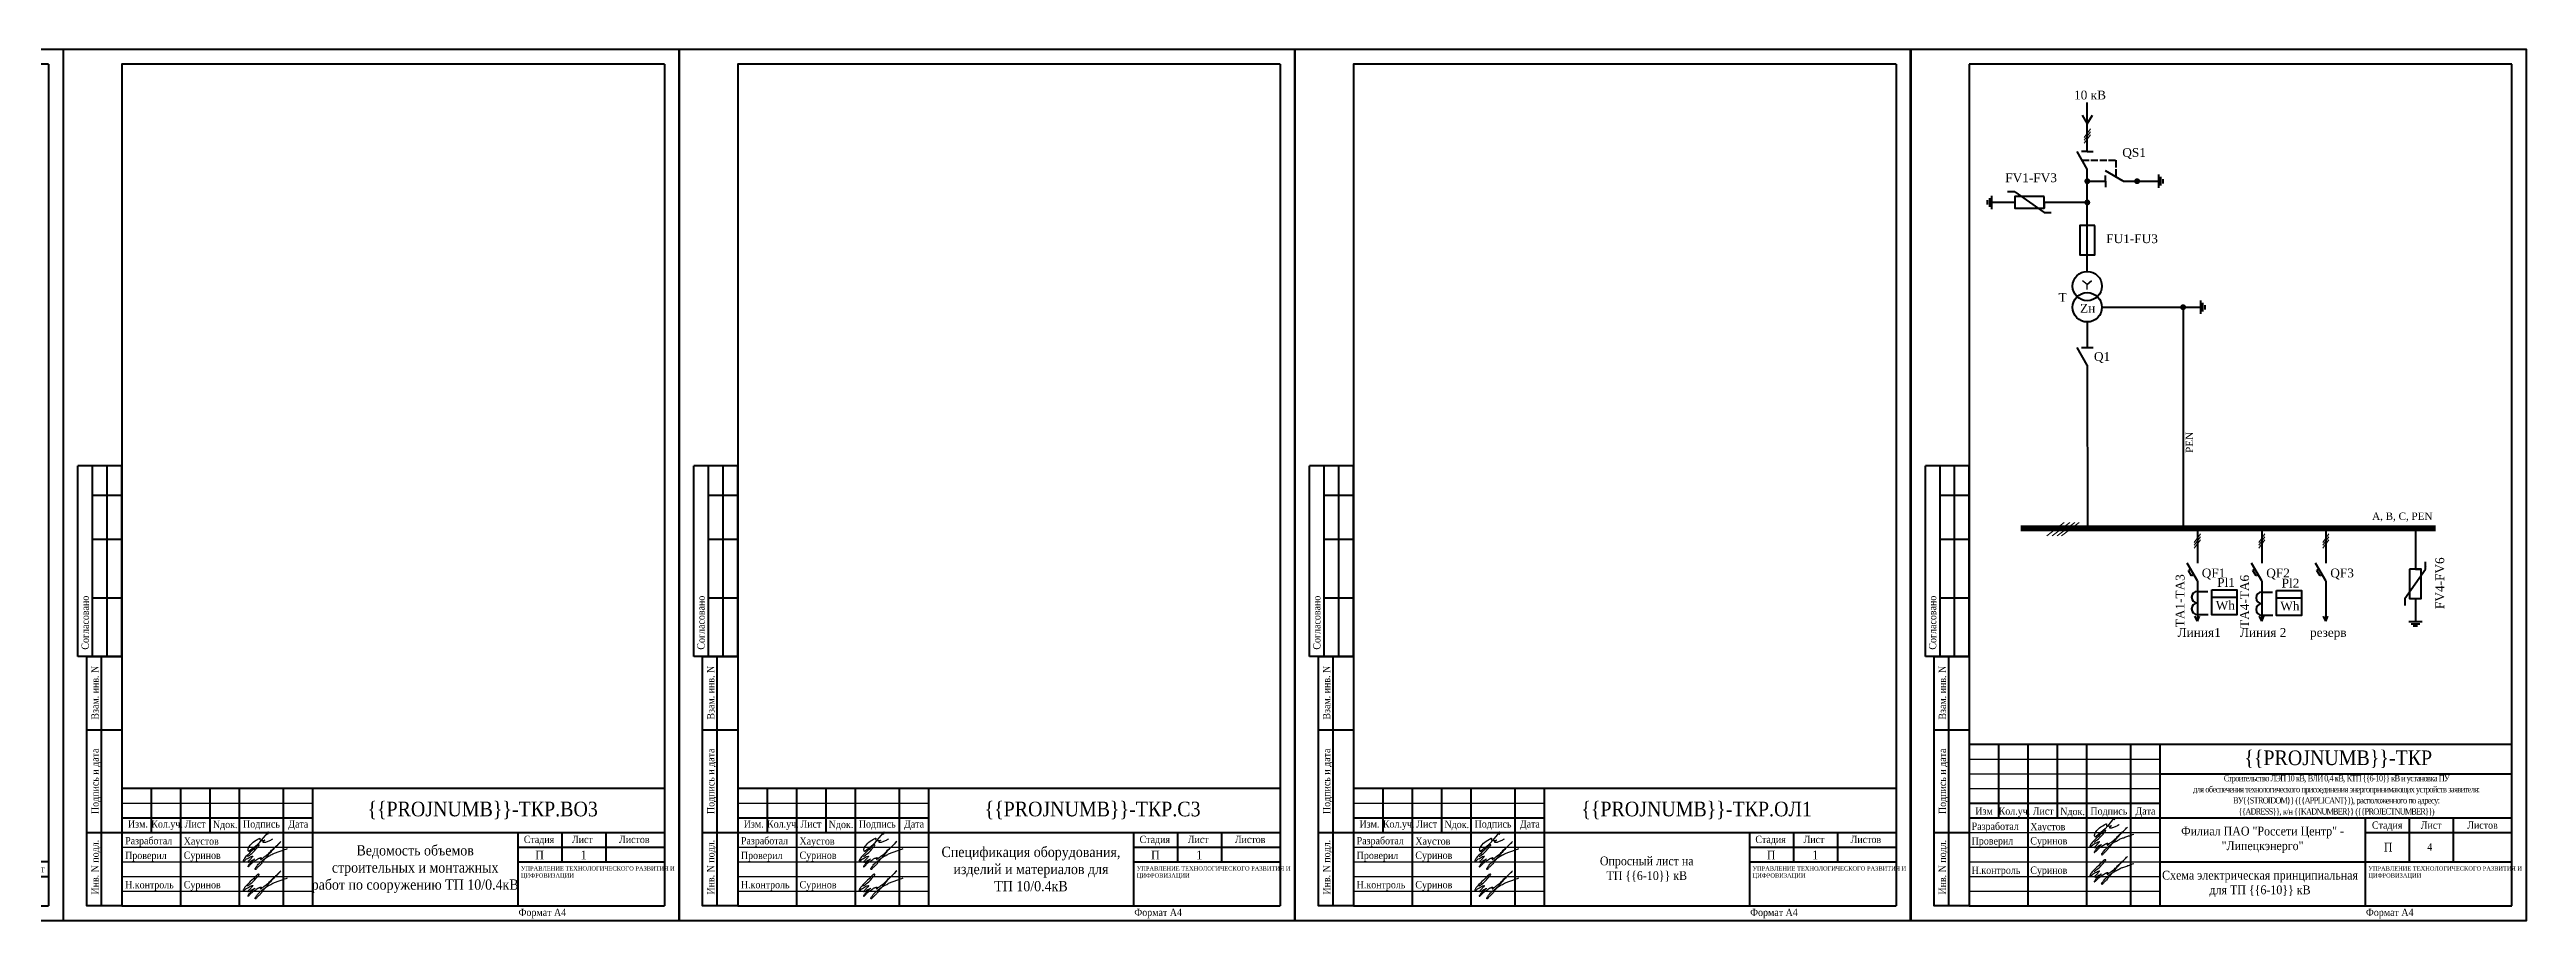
# Model space of a CAD drawing. Header units: millimetres. Extents: x 2427 to 11098, y 3614 to 3913.
# Drawn here: x 10253 to 11098, y 3616 to 3913 of the extents above; entities that cross this region are included whole.
import ezdxf
from ezdxf.enums import TextEntityAlignment as Align

# ---------------------------------------------------------------- set-up
doc = ezdxf.new("R2010")
doc.units = ezdxf.units.MM
doc.linetypes.add('ACAD_ISO02W100', pattern=[15, 12, -3])
doc.layers.add('П', color=7, linetype='Continuous')
doc.layers.add('Чертеж', color=7, linetype='Continuous')
doc.styles.add('Simplex8', font='Times New Roman.ttf', dxfattribs={"height": 3.5})
doc.styles.add('стиль1', font='Times New Roman.ttf', dxfattribs={"width": 0.9})
doc.styles.add('стиль2', font='Times New Roman.ttf', dxfattribs={"width": 0.9, "height": 2.5})

# ---------------------------------------------------------------- blocks, each defined once
blk = doc.blocks.new('Штамп б')
at = {"lineweight": 70}
for points in [[(20, 0), (8, 0), (8, 85), (20, 85)], [(13, 0), (13, 85)], [(8, 60), (20, 60)], [(8, 25), (20, 25)]]:
    blk.add_lwpolyline(points, dxfattribs=at)
at = {"lineweight": 25, "style": 'Simplex8', "width": 0.9}
for s, p in [('Взам. инв. N', (12.06, 63.49)), ('Подпись и дата', (12.06, 31.28)), ('Инв. N подл.', (12.06, 3.82))]:
    blk.add_text(s, height=2.5, rotation=90, dxfattribs=at).set_placement(p)
blk = doc.blocks.new('A$C5B0935FB')
at = {"lineweight": 70}
for p, q in [((20, 65), (5, 65)), ((5, 0), (5, 65)), ((10, 55), (10, 65)), ((15, 0), (15, 65)), ((20, 0), (20, 65)), ((10, 40), (10, 55)), ((10, 55), (20, 55)), ((10, 20), (10, 40)), ((10, 40), (20, 40)), ((10, 0), (10, 20)), ((10, 20), (20, 20)), ((10, 0), (5, 0)), ((15, 0), (10, 0)), ((20, 0), (15, 0)), ((15, 0), (15, 0))]:
    blk.add_line(p, q, dxfattribs=at)
at = {"lineweight": 25, "style": 'стиль1', "width": 0.9}
blk.add_text('Согласовано', height=2.5, rotation=90, dxfattribs=at).set_placement((8.72, 2.35))
blk = doc.blocks.new('A$C7F1F469D')
at = {"color": 5, "lineweight": 25}
blk.add_spline([(-0.1, 1.78), (1.34, 2.93), (2.75, 4.33), (3.55, 5.31), (3.81, 5.64), (3.86, 5.8), (3.66, 5.81), (3.25, 5.7), (2.89, 5.36), (-1.09, 1.26), (-1.29, 0.98), (-1.47, 0.67), (-1.59, 0.28), (-1.54, 0.16), (-0.98, 0.55), (-0.42, 1.01), (0.34, 1.44), (1.08, 1.86), (1.69, 1.97), (1.62, 1.83), (1.26, 1.37), (0.56, 0.61), (0.16, 0.22), (0, 0), (0.24, -0.04), (0.82, 0.16), (1.44, 0.58), (2.18, 0.95), (2.33, 1.04), (1.93, 0.58), (1.28, 0.02), (0.64, -0.58), (0.1, -1.31), (-0.06, -1.68), (0.13, -1.59), (0.39, -1.41), (1.23, -0.56), (1.62, -0.16), (2.27, 0.27), (2.82, 0.65), (3.41, 1.04), (3.83, 1.25), (4.1, 1.35), (4.33, 1.44), (4.56, 1.45), (4.6, 1.35), (4.48, 1.19), (4.35, 0.92), (4.39, 0.82), (4.59, 0.91), (5.09, 1.34), (6.19, 2.18), (7.41, 3.21), (8.36, 4.22), (9.62, 5.31), (10.99, 6.68), (11.27, 6.98), (9.83, 5.51), (8.6, 4.26), (7.7, 3.28), (7.2, 2.7), (6.74, 2.12), (6.16, 1.41), (5.49, 0.62), (4.74, -0.34), (3.92, -1.29), (3.19, -1.94), (2.91, -2.31), (2.67, -2.58), (2.52, -2.55), (2.49, -2.26), (2.69, -1.9), (3.27, -1.11), (3.8, -0.52), (4.48, 0.07), (5.33, 0.79), (5.97, 1.29), (6.7, 1.77), (7.56, 2.21), (8.83, 2.91), (10.02, 3.35), (11.36, 3.83), (12.55, 4.24), (13.47, 4.57)], degree=3, dxfattribs=at)
blk = doc.blocks.new('Штамп фамилии')
at = {"layer": 'Чертеж', "color": 5, "lineweight": -2}
blk.add_lwpolyline([(47.56, 0.85), (47.63, 0.98), (47.71, 1.12), (47.75, 1.2), (47.79, 1.26), (47.82, 1.32), (47.85, 1.37), (47.85, 1.41), (47.85, 1.5), (47.83, 1.56), (47.8, 1.58), (47.75, 1.59), (47.69, 1.59), (47.65, 1.58), (47.6, 1.56), (47.53, 1.53), (47.47, 1.48), (47.41, 1.42), (47.34, 1.32), (45.35, -1.11), (44.5, -2.12), (43.04, -3.43), (41.29, -4.9), (41.18, -4.96), (41.1, -4.94), (41.06, -4.9), (41.02, -4.83), (40.95, -4.71), (40.89, -4.56), (40.88, -4.4), (40.88, -4.26), (40.91, -4.09), (40.95, -3.94), (40.99, -3.84), (41.05, -3.64), (41.14, -3.44), (41.38, -3.09), (41.64, -2.76), (42.23, -2.17), (42.59, -1.81), (43.05, -1.48), (43.63, -1.13), (44.19, -0.77), (44.85, -0.41), (44.92, -0.44), (44.94, -0.46), (44.95, -0.51), (44.89, -0.87), (44.97, -1.02), (45.03, -1.1), (45.09, -1.13), (45.19, -1.2), (45.35, -1.22), (45.55, -1.22), (46.39, -1.16), (46.48, -1.08), (46.54, -1.05), (46.56, -1.07), (46.57, -1.09), (46.56, -1.13), (46.54, -1.15), (46.53, -1.18), (46.48, -1.21), (46.37, -1.3), (46.01, -1.59), (45.97, -1.66), (45.96, -1.7), (45.96, -1.78), (45.99, -1.81), (46.12, -1.82), (46.26, -1.81), (46.68, -1.81), (46.77, -1.8), (46.92, -1.76), (47.12, -1.67), (48.59, -1.09), (48.75, -0.97), (48.9, -0.86), (49.05, -0.79), (49.15, -0.75), (49.3, -0.69)], dxfattribs=at)
at = {"layer": 'Чертеж', "color": 67, "lineweight": -2, "true_color": 0x727430}
for p in [(40.81, -8.53), (40.81, -18.55)]:
    blk.add_blockref('A$C7F1F469D', p, dxfattribs=at)
at = {"color": 7, "char_height": 2.5, "attachment_point": 4, "style": 'стиль1'}
for s, insert, width in [(' Разработал', (-1.9, -1.68), 17), (' Проверил', (-1.9, -6.68), 17), ('Хаустов', (18.94, -1.81), 20), (' Суринов', (18.1, -6.65), 20), (' Н.контроль', (-1.9, -16.68), 17), (' Суринов', (18.1, -16.68), 20)]:
    blk.add_mtext(s, dxfattribs=dict(at, insert=insert, width=width))
blk = doc.blocks.new('А4 в ТКР')
at = {"lineweight": 70}
for p, q in [((1351178.48, 433019.77), (1351178.48, 432732.77)), ((1351178.48, 432772.77), (1350993.48, 432772.77))]:
    blk.add_line(p, q, dxfattribs=at)
for points in [[(1351178.48, 433019.77), (1350993.48, 433019.77), (1350993.48, 432732.77)], [(1350993.48, 432772.77), (1350993.48, 432732.77)], [(1351003.48, 432772.77), (1351003.48, 432757.77)], [(1351003.48, 432772.77), (1351003.48, 432757.77)], [(1351013.48, 432772.77), (1351013.48, 432732.77)], [(1351013.48, 432772.77), (1351013.48, 432732.77)], [(1351023.48, 432772.77), (1351023.48, 432757.77)], [(1351023.48, 432772.77), (1351023.48, 432757.77)], [(1351033.48, 432772.77), (1351033.48, 432732.77)], [(1351033.48, 432772.77), (1351033.48, 432732.77)], [(1351048.48, 432772.77), (1351048.48, 432732.77)], [(1351048.48, 432772.77), (1351048.48, 432732.77)], [(1351058.48, 432772.77), (1351058.48, 432732.77)], [(1351058.48, 432772.77), (1351058.48, 432732.77)], [(1350993.48, 432762.77), (1351058.48, 432762.77)], [(1350993.48, 432762.77), (1351058.48, 432762.77)], [(1350993.48, 432757.77), (1351058.48, 432757.77)], [(1350993.48, 432757.77), (1351058.48, 432757.77)], [(1351058.48, 432757.77), (1351178.48, 432757.77)], [(1351058.48, 432757.77), (1351178.48, 432757.77)], [(1351128.48, 432757.77), (1351128.48, 432732.77)], [(1351128.48, 432757.77), (1351128.48, 432732.77)], [(1351128.48, 432752.77), (1351178.48, 432752.77)], [(1351128.48, 432752.77), (1351178.48, 432752.77)], [(1351143.48, 432757.77), (1351143.48, 432747.77)], [(1351143.48, 432757.77), (1351143.48, 432747.77)], [(1351158.48, 432757.77), (1351158.48, 432747.77)], [(1351158.48, 432757.77), (1351158.48, 432747.77)], [(1351128.48, 432747.77), (1351178.48, 432747.77)], [(1351128.48, 432747.77), (1351178.48, 432747.77)], [(1350993.48, 432732.77), (1351178.48, 432732.77)], [(1350993.48, 432732.77), (1351178.48, 432732.77)]]:
    blk.add_lwpolyline(points, dxfattribs=at)
at = {"lineweight": 30}
for points in [[(1350993.48, 432772.77), (1351058.48, 432772.77)], [(1350993.48, 432767.77), (1351058.48, 432767.77)], [(1350993.48, 432767.77), (1351058.48, 432767.77)], [(1350993.48, 432757.77), (1351058.48, 432757.77)], [(1350993.48, 432757.77), (1351058.48, 432757.77)], [(1350993.48, 432752.77), (1351058.48, 432752.77)], [(1350993.48, 432752.77), (1351058.48, 432752.77)], [(1350993.48, 432747.77), (1351058.48, 432747.77)], [(1350993.48, 432747.77), (1351058.48, 432747.77)], [(1350993.48, 432742.77), (1351058.48, 432742.77)], [(1350993.48, 432742.77), (1351058.48, 432742.77)], [(1350993.48, 432737.77), (1351058.48, 432737.77)], [(1350993.48, 432737.77), (1351058.48, 432737.77)]]:
    blk.add_lwpolyline(points, dxfattribs=at)
at = {"layer": 'П'}
blk.add_line((1351183.48, 433024.77), (1351183.48, 432727.77), dxfattribs=at)
for points in [[(1350973.48, 432727.77), (1351183.48, 432727.77), (1351183.48, 433024.77), (1350973.48, 433024.77)], [(1350973.48, 433024.77), (1351183.48, 433024.77), (1351183.48, 432727.77), (1350973.48, 432727.77)]]:
    blk.add_lwpolyline(points, close=True, dxfattribs=at)
for name, p in [('A$C5B0935FB', (1350973.48, 432817.77)), ('Штамп фамилии', (1350995.61, 432756.25))]:
    blk.add_blockref(name, p)
at = {"lineweight": 25}
blk.add_blockref('Штамп б', (1350973.48, 432732.77), dxfattribs=at)
at = {"lineweight": 25, "style": 'стиль1', "width": 0.9}
for s, height, p in [('Изм.', 2.5, (1350995.53, 432759.43)), ('Кол.уч.', 2.5, (1351003.48, 432759.43)), ('Лист', 2.5, (1351014.88, 432759.43)), ('Nдок.', 2.5, (1351024.5, 432759.29)), ('Подпись', 2.5, (1351034.77, 432759.43)), ('Дата', 2.5, (1351050.19, 432759.43)), ('Стадия', 2.5, (1351130.52, 432754.17)), ('П', 3, (1351134.43, 432748.58)), ('Лист', 2.5, (1351146.94, 432754.17)), ('Листов', 2.5, (1351162.99, 432754.17)), ('Формат А4', 2.5, (1351128.74, 432729.3))]:
    blk.add_text(s, height=height, dxfattribs=at).set_placement(p)
at = {"layer": 'Чертеж', "lineweight": 25, "insert": (1351156.65, 432744.07), "char_height": 1.8, "width": 54.1956, "attachment_point": 5, "style": 'стиль2'}
blk.add_mtext('\\pxql;{\\fTimes New Roman|b0|i0|c204|p16;\\H0.8x;УПРАВЛЕНИЕ ТЕХНОЛОГИЧЕСКОГО РАЗВИТИЯ И ЦИФРОВИЗАЦИИ}', dxfattribs=at)
blk = doc.blocks.new('А4 в')
at = {"lineweight": 70}
for p, q in [((1349668.86, 432649.76), (1349668.86, 432362.76)), ((1349853.86, 432649.76), (1349668.86, 432649.76)), ((1349853.86, 432362.76), (1349853.86, 432649.76)), ((1349853.86, 432417.76), (1349668.86, 432417.76)), ((1349668.86, 432417.76), (1349668.86, 432362.76)), ((1349668.86, 432362.76), (1349853.86, 432362.76))]:
    blk.add_line(p, q, dxfattribs=at)
at = {"lineweight": 30}
for points in [[(1349668.86, 432412.76), (1349733.86, 432412.76)], [(1349668.86, 432407.76), (1349733.86, 432407.76)], [(1349668.86, 432402.76), (1349733.86, 432402.76)], [(1349668.86, 432387.76), (1349733.86, 432387.76)], [(1349668.86, 432382.76), (1349733.86, 432382.76)], [(1349668.86, 432377.76), (1349733.86, 432377.76)], [(1349668.86, 432372.76), (1349733.86, 432372.76)], [(1349668.86, 432367.76), (1349733.86, 432367.76)]]:
    blk.add_lwpolyline(points, dxfattribs=at)
at = {"lineweight": 70}
for points in [[(1349678.86, 432417.76), (1349678.86, 432392.76)], [(1349688.86, 432417.76), (1349688.86, 432362.76)], [(1349698.86, 432417.76), (1349698.86, 432392.76)], [(1349708.86, 432417.76), (1349708.86, 432362.76)], [(1349723.86, 432417.76), (1349723.86, 432362.76)], [(1349733.86, 432417.76), (1349733.86, 432362.76)], [(1349733.86, 432407.76), (1349853.86, 432407.76)], [(1349668.86, 432397.76), (1349733.86, 432397.76)], [(1349668.86, 432392.76), (1349853.86, 432392.76)], [(1349803.86, 432392.76), (1349803.86, 432362.76)], [(1349803.86, 432387.76), (1349853.86, 432387.76)], [(1349818.86, 432392.76), (1349818.86, 432377.76)], [(1349833.86, 432392.76), (1349833.86, 432377.76)], [(1349733.86, 432377.76), (1349853.86, 432377.76)]]:
    blk.add_lwpolyline(points, dxfattribs=at)
at = {"layer": 'П', "lineweight": 70}
blk.add_lwpolyline([(1349648.86, 432357.76), (1349858.86, 432357.76), (1349858.86, 432654.76), (1349648.86, 432654.76)], close=True, dxfattribs=at)
for name, p in [('A$C5B0935FB', (1349648.86, 432447.76)), ('Штамп фамилии', (1349670.71, 432391.17))]:
    blk.add_blockref(name, p)
at = {"lineweight": 25}
blk.add_blockref('Штамп б', (1349648.86, 432362.76), dxfattribs=at)
at = {"lineweight": 25, "style": 'стиль1', "width": 0.9}
for s, p in [('Изм', (1349670.91, 432393.83)), ('Кол.уч.', (1349678.86, 432393.83)), ('Лист', (1349690.49, 432393.83)), ('Nдок.', (1349699.88, 432393.69)), ('Подпись', (1349710.15, 432393.83)), ('Дата', (1349725.5, 432393.83)), ('Формат А4', (1349804.12, 432359.29))]:
    blk.add_text(s, height=2.5, dxfattribs=at).set_placement(p)
at = {"linetype": 'Continuous', "lineweight": 25, "style": 'стиль2', "width": 0.9}
for s, height, p in [('Стадия', 2.5, (1349811.36, 432390.26)), ('Лист', 2.5, (1349826.36, 432390.26)), ('Листов', 2.5, (1349843.86, 432390.26)), ('П', 3, (1349811.7, 432382.76))]:
    blk.add_text(s, height=height, dxfattribs=at).set_placement(p, align=Align.MIDDLE_CENTER)
at = {"layer": 'Чертеж', "lineweight": 25, "attachment_point": 5, "style": 'стиль2'}
for s, insert, char_height, width in [('Филиал ПАО "Россети Центр" - "Липецкэнерго"', (1349768.86, 432385.26), 3, 70), ('\\pxql;{\\fTimes New Roman|b0|i0|c204|p16;\\H0.8x;УПРАВЛЕНИЕ ТЕХНОЛОГИЧЕСКОГО РАЗВИТИЯ И ЦИФРОВИЗАЦИИ}', (1349832.03, 432374.06), 1.8, 54.1956)]:
    blk.add_mtext(s, dxfattribs=dict(at, insert=insert, char_height=char_height, width=width))
blk = doc.blocks.new('А3 мал.')
at = {"lineweight": 70}
blk.add_lwpolyline([(-65.02, 287), (-250.02, 287), (-250.02, 0)], dxfattribs=at)
at = {"layer": 'Чертеж', "lineweight": 25, "insert": (-40, 15), "char_height": 2.5, "width": 184.6595, "attachment_point": 1, "style": 'стиль1', "bg_fill": 3, "box_fill_scale": 1, "bg_fill_color": 256, "bg_fill_transparency": 0}
blk.add_mtext('\\pxql;^I\\P\\P\\P^I^I^I^I^I^I^I^I^I^I^I^I^I^I^I^I^I^I{\\C255;\\c16777215;.}', dxfattribs=at)
at = {"lineweight": 70}
for p, q in [((145, 287), (145, 0)), ((145, 15), (-40, 15)), ((145, 15), (-40, 15))]:
    blk.add_line(p, q, dxfattribs=at)
for points in [[(145, 287), (-250.02, 287), (-250.02, 0)], [(-40, 15), (-40, 0)], [(-40, 15), (-40, 0)], [(-30, 15), (-30, 0)], [(-30, 15), (-30, 0)], [(-20, 15), (-20, 0)], [(-20, 15), (-20, 0)], [(-10, 15), (-10, 0)], [(-10, 15), (-10, 0)], [(0, 15), (0, 0)], [(0, 15), (0, 0)], [(15, 15), (15, 0)], [(15, 15), (15, 0)], [(25, 15), (25, 0)], [(25, 15), (25, 0)], [(135, 15), (135, 0)], [(135, 15), (135, 0)], [(135, 15), (135, 0)], [(135, 10), (145, 10)], [(135, 10), (145, 10)], [(135, 10), (145, 10)], [(-250.02, 0), (145, 0)], [(-40, 5), (25, 5)], [(-40, 5), (25, 5)], [(-40, 0), (145, 0)], [(-40, 0), (25, 0)], [(-40, 0), (145, 0)], [(-40, 0), (25, 0)], [(-40, 0), (25, 0)], [(25, 0), (145, 0)], [(25, 0), (145, 0)]]:
    blk.add_lwpolyline(points, dxfattribs=at)
at = {"lineweight": 30}
for points in [[(-40, 15), (25, 15)], [(-40, 15), (25, 15)], [(-40, 10), (25, 10)], [(-40, 10), (25, 10)]]:
    blk.add_lwpolyline(points, dxfattribs=at)
at = {"layer": 'П', "lineweight": 70}
blk.add_lwpolyline([(-269.98, -5), (150.02, -5), (150.02, 292), (-269.98, 292)], close=True, dxfattribs=at)
at = {"lineweight": 25, "style": 'стиль1', "width": 0.9}
for s, p in [('Лист', (136.61, 11.4)), ('Изм.', (-37.95, 1.66)), ('Кол.уч.', (-30, 1.66)), ('Лист', (-18.6, 1.66)), ('Nдок.', (-8.98, 1.52)), ('Подпись', (1.3, 1.66)), ('Дата', (16.71, 1.66)), ('Формат А3', (95.26, -3.47))]:
    blk.add_text(s, height=2.5, dxfattribs=at).set_placement(p)

msp = doc.modelspace()

# ---------------------------------------------------------------- linework, layer by layer
at = {"lineweight": 40}
for p, q in [((10948.064, 3878.541), (10948.064, 3895.304)), ((10946.332, 3890.952), (10948.064, 3887.952)), ((10948.064, 3887.952), (10949.796, 3890.952)), ((10948.064, 3872.541), (10944.564, 3878.541)), ((10948.064, 3878.541), (10946.064, 3878.541)), ((10948.064, 3878.541), (10950.064, 3878.541)), ((10948.064, 3837.654), (10948.064, 3872.541)), ((10960.253, 3868.408), (10954.253, 3871.908)), ((10954.253, 3868.408), (10954.253, 3870.408)), ((10972.443, 3866.158), (10972.443, 3870.658)), ((10973.193, 3866.908), (10973.193, 3869.908)), ((10973.943, 3867.658), (10973.943, 3869.158)), ((10913.952, 3861.914), (10913.952, 3860.414)), ((10914.702, 3862.664), (10914.702, 3859.664)), ((10915.452, 3863.414), (10915.452, 3858.914)), ((10923.33, 3861.164), (10915.452, 3861.164)), ((10923.33, 3864.732), (10920.876, 3864.732)), ((10923.33, 3864.732), (10933.33, 3857.695)), ((10933.33, 3861.164), (10933.33, 3863.164)), ((10948.191, 3861.164), (10933.33, 3861.164)), ((10933.33, 3861.164), (10933.33, 3859.164)), ((10948.064, 3868.408), (10954.253, 3868.408)), ((10954.253, 3868.408), (10954.253, 3866.408)), ((10960.253, 3868.408), (10966.443, 3868.408)), ((10966.443, 3868.408), (10972.443, 3868.408)), ((10933.33, 3857.695), (10935.785, 3857.695)), ((10986.75, 3823.189), (10986.75, 3827.689)), ((10987.5, 3823.939), (10987.5, 3826.939)), ((10948.064, 3820.404), (10948.064, 3811.654)), ((10953.064, 3825.404), (10980.75, 3825.439)), ((10980.75, 3825.439), (10986.75, 3825.439)), ((10980.75, 3825.439), (10980.75, 3749.966)), ((10988.25, 3824.689), (10988.25, 3826.189)), ((10948.064, 3805.654), (10944.564, 3811.654)), ((10946.064, 3811.654), (10948.064, 3811.654)), ((10948.064, 3811.654), (10950.064, 3811.654)), ((10948.064, 3805.654), (10948.082, 3750.011)), ((10985.599, 3749.681), (10985.599, 3738.181)), ((11007.591, 3749.681), (11007.591, 3738.181)), ((11029.419, 3749.681), (11029.419, 3738.181)), ((11059.967, 3750.011), (11059.967, 3736.152)), ((10985.599, 3732.181), (10982.099, 3738.181)), ((10983.282, 3736.153), (10982.559, 3735.679)), ((10983.629, 3733.844), (10982.567, 3735.664)), ((10984.352, 3734.318), (10983.629, 3733.844)), ((11007.591, 3732.181), (11004.091, 3738.181)), ((11005.274, 3736.153), (11004.551, 3735.679)), ((11005.621, 3733.844), (11004.559, 3735.664)), ((11006.345, 3734.318), (11005.621, 3733.844)), ((11029.419, 3732.181), (11025.919, 3738.181)), ((11027.102, 3736.153), (11026.379, 3735.679)), ((11027.449, 3733.844), (11026.387, 3735.664)), ((11028.173, 3734.318), (11027.449, 3733.844)), ((11056.399, 3726.152), (11063.436, 3736.152)), ((11059.967, 3736.152), (11057.967, 3736.152)), ((11059.967, 3736.152), (11061.967, 3736.152)), ((11063.436, 3736.152), (11063.436, 3738.607)), ((10985.575, 3728.499), (10989.222, 3728.499)), ((10985.599, 3732.181), (10985.599, 3718.422)), ((10990.578, 3726.525), (10999.09, 3726.525)), ((11007.567, 3728.268), (11011.214, 3728.268)), ((11007.591, 3732.181), (11007.591, 3718.422)), ((11012.57, 3726.295), (11021.082, 3726.295)), ((11029.419, 3732.181), (11029.419, 3718.422)), ((11056.399, 3726.152), (11056.399, 3723.697)), ((11059.967, 3726.152), (11059.967, 3718.273)), ((10985.599, 3718.422), (10984.752, 3720.052)), ((10985.599, 3718.422), (10986.326, 3720.109)), ((10985.628, 3720.622), (10989.329, 3720.622)), ((11007.591, 3718.422), (11006.744, 3720.052)), ((11007.591, 3718.422), (11008.318, 3720.109)), ((11007.62, 3720.391), (11011.321, 3720.391)), ((11029.419, 3718.422), (11028.572, 3720.052)), ((11029.419, 3718.422), (11030.146, 3720.109)), ((11057.717, 3718.273), (11062.217, 3718.273)), ((11058.467, 3717.523), (11061.467, 3717.523)), ((11059.217, 3716.773), (11060.717, 3716.773))]:
    msp.add_line(p, q, dxfattribs=at)
at = {"lineweight": 20}
for p, q in [((10949.139, 3886.229), (10946.989, 3883.363)), ((10949.139, 3885.229), (10946.989, 3882.363)), ((10949.139, 3884.229), (10946.989, 3881.363)), ((10934.221, 3747.511), (10940.221, 3752.011)), ((10936.14, 3747.511), (10942.14, 3752.011)), ((10937.807, 3747.511), (10943.807, 3752.011)), ((10939.307, 3747.511), (10945.307, 3752.011)), ((10986.674, 3748.114), (10984.524, 3745.248)), ((10986.674, 3747.114), (10984.524, 3744.248)), ((10986.674, 3746.114), (10984.524, 3743.248)), ((11008.666, 3748.114), (11006.516, 3745.248)), ((11008.666, 3747.114), (11006.516, 3744.248)), ((11008.666, 3746.114), (11006.516, 3743.248)), ((11030.494, 3748.114), (11028.345, 3745.248)), ((11030.494, 3747.114), (11028.345, 3744.248)), ((11030.494, 3746.114), (11028.345, 3743.248))]:
    msp.add_line(p, q, dxfattribs=at)
at = {"linetype": 'ACAD_ISO02W100', "lineweight": 40, "ltscale": 0.2}
for p, q in [((10946.314, 3875.541), (10957.757, 3875.541)), ((10957.757, 3875.541), (10957.757, 3869.864))]:
    msp.add_line(p, q, dxfattribs=at)
msp.add_line((11063.904, 3737.168), (11063.904, 3737.168))
for points, const_width in [([(10948.564, 3868.408, -1), (10947.564, 3868.408, -1)], 1), ([(10965.564, 3868.408, -1), (10964.564, 3868.408, -1)], 1), ([(10947.564, 3861.164, -1), (10948.564, 3861.164, -1)], 1), ([(10981.25, 3825.439, -1), (10980.25, 3825.439, -1)], 1), ([(10947.707, 3750.011, 1), (10948.457, 3750.011, 1)], 0.75), ([(10979.656, 3750.011, 1), (10980.406, 3750.011, 1)], 0.75), ([(10980.375, 3749.966, 1), (10981.125, 3749.966, 1)], 0.75), ([(10985.224, 3750.011, 1), (10985.974, 3750.011, 1)], 0.75), ([(11007.216, 3750.011, 1), (11007.966, 3750.011, 1)], 0.75), ([(11007.216, 3750.011, 1), (11007.966, 3750.011, 1)], 0.75), ([(11029.044, 3750.011, 1), (11029.794, 3750.011, 1)], 0.75), ([(11029.044, 3750.011, 1), (11029.794, 3750.011, 1)], 0.75), ([(11029.044, 3750.011, 1), (11029.794, 3750.011, 1)], 0.75), ([(11039.136, 3750.011, 1), (11039.886, 3750.011, 1)], 0.75), ([(11039.136, 3750.011, 1), (11039.886, 3750.011, 1)], 0.75), ([(11059.592, 3749.966, 1), (11060.342, 3749.966, 1)], 0.75)]:
    msp.add_lwpolyline(points, format="xyb", close=True, dxfattribs=dict(const_width=const_width))
at = {"lineweight": 40}
for points in [[(10933.33, 3863.164), (10923.33, 3863.164), (10923.33, 3859.164), (10933.33, 3859.164)], [(10950.603, 3853.266), (10945.525, 3853.266), (10945.525, 3843.278), (10950.603, 3843.278)], [(11057.967, 3736.152), (11057.967, 3726.152), (11061.967, 3726.152), (11061.967, 3736.152)], [(10990.578, 3729.079), (10999.09, 3729.079), (10999.09, 3720.567), (10990.578, 3720.567)], [(11012.57, 3728.848), (11021.082, 3728.848), (11021.082, 3720.336), (11012.57, 3720.336)]]:
    msp.add_lwpolyline(points, close=True, dxfattribs=at)
msp.add_lwpolyline([(10947.969, 3831.474), (10947.969, 3833.224), (10949.469, 3834.474), (10947.969, 3833.224), (10946.469, 3834.474)])
at = {"const_width": 2}
msp.add_lwpolyline([(10925.293, 3750.011), (11066.821, 3750.011)], dxfattribs=at)
at = {"lineweight": 40}
for centre in [(10948.064, 3832.654), (10948.064, 3825.404)]:
    msp.add_circle(centre, 5, dxfattribs=at)
for centre in [(10985.605, 3726.556), (11007.597, 3726.326), (10985.605, 3722.595), (11007.597, 3722.365)]:
    msp.add_arc(centre, 1.969, 90.162332, 269.837668, dxfattribs=at)
at = {"layer": 'П', "lineweight": 70}
for points in [[(10257.834, 3616.313), (10467.834, 3616.313), (10467.834, 3913.313), (10257.834, 3913.313)], [(10467.834, 3616.313), (10677.834, 3616.313), (10677.834, 3913.313), (10467.834, 3913.313)], [(10677.834, 3616.313), (10887.834, 3616.313), (10887.834, 3913.313), (10677.834, 3913.313)]]:
    msp.add_lwpolyline(points, close=True, dxfattribs=at)
at = {"layer": 'П'}
msp.add_lwpolyline([(10887.834, 3913.313), (11097.834, 3913.313), (11097.834, 3616.313), (10887.834, 3616.313)], close=True, dxfattribs=at)

# ---------------------------------------------------------------- block references
for name, p in [('А4 в ТКР', (-1340715.641, -429111.457)), ('А4 в ТКР', (-1340505.641, -429111.457)), ('А4 в ТКР', (-1340295.641, -429111.457)), ('А4 в', (-1338761.022, -428741.446))]:
    msp.add_blockref(name, p)

# ---------------------------------------------------------------- texts
at = {"style": 'стиль1'}
for s, height, p in [('10 кВ', 3, (10943.546, 3896.303)), ('QS1', 3, (10960, 3876.702)), ('FV1-FV3', 3, (10920.095, 3868.083)), ('FU1-FU3', 3, (10954.515, 3847.292)), ('Т', 3, (10938.278, 3827.285)), ('Zн', 3, (10945.593, 3823.587)), ('Q1', 3, (10950.332, 3807.128)), ('А, В, С, РЕN', 2.5, (11045.207, 3752.921)), ('QF1', 3, (10987.109, 3733.318)), ('QF2', 3, (11009.101, 3733.318)), ('QF3', 3, (11030.929, 3733.318)), ('Wh', 3, (10991.885, 3722.265)), ('Pl1', 3, (10992.355, 3730.083)), ('Wh', 3, (11013.878, 3722.034)), ('Pl2', 3, (11014.347, 3729.852)), ('Линия1', 3, (10978.882, 3713.022)), ('Линия 2', 3, (11000.118, 3713.022)), ('резерв', 3, (11024.02, 3713.022))]:
    msp.add_text(s, height=height, dxfattribs=at).set_placement(p)
for s, height, p in [('РЕN', 2.5, (10984.145, 3775.775)), ('ТА1-ТА3', 3, (10981.211, 3716.278)), ('ТА4-ТА6', 3, (11003.203, 3716.048)), ('FV4-FV6', 3, (11069.787, 3722.51))]:
    msp.add_text(s, height=height, rotation=90, dxfattribs=at).set_placement(p)
at = {"linetype": 'Continuous', "lineweight": 20, "style": 'стиль1', "width": 0.9}
msp.add_text('4', height=2.5, dxfattribs=at).set_placement((11064.014, 3640.158))
at = {"lineweight": 25, "style": 'стиль1', "width": 0.9}
for p in [(10434.254, 3637.129), (10644.254, 3637.129), (10854.254, 3637.129)]:
    msp.add_text('1', height=3, dxfattribs=at).set_placement(p)
at = {"lineweight": 50, "width": 70, "attachment_point": 5, "style": 'стиль1'}
for s, insert, char_height in [('Ведомость объемов \\Pстроительных и монтажных \\Pработ по сооружению ТП 10/0.4кВ ', (10377.834, 3633.813), 3.5), ('Спецификация оборудования, \\Pизделий и материалов для\\PТП 10/0.4кВ ', (10587.834, 3633.813), 3.5), ('\\A1;Опросный лист на \\P{\\A0;ТП \\{\\{6-10\\}\\} кВ }', (10797.834, 3633.813), 3)]:
    msp.add_mtext(s, dxfattribs=dict(at, insert=insert, char_height=char_height))
at = {"lineweight": 25, "insert": (11006.972, 3628.813), "char_height": 3, "width": 70, "attachment_point": 5, "style": 'стиль1'}
msp.add_mtext('Схема электрическая принципиальная \\Pдля ТП \\{\\{6-10\\}\\} кВ ', dxfattribs=at)
at = {"layer": 'Чертеж', "lineweight": 25, "attachment_point": 5}
for s, insert, char_height, width, style in [('\\{\\{PROJNUMB\\}\\}-ТКР', (11033.639, 3671.287), 5, 119.88502, 'стиль2'), ('\\pxsm1.0792;{\\T0.85;Строительство ЛЭП 10 кВ, ВЛИ 0,4 кВ, КТП \\{\\{6-10\\}\\} кВ и установка ПУ  \\Pдля обеспечения технологического присоединения энергопринимающих устройств заявителя: \\PВУ\\{\\{STROIDOM\\}\\} (\\{\\{APPLICANT\\}\\}), расположенного по адресу:\\P\\{\\{ADRESS\\}\\}, к/н \\{\\{KADNUMBER\\}\\} (\\{\\{PROJECTNUMBER\\}\\})}', (11033.003, 3658.813), 2.1, 119.6632, 'стиль1'), ('\\{\\{PROJNUMB\\}\\}-ТКР.ВО3', (10400.834, 3653.813), 5, 120, 'стиль2'), ('\\{\\{PROJNUMB\\}\\}-ТКР.С3', (10608.834, 3653.813), 5, 110, 'стиль2'), ('\\{\\{PROJNUMB\\}\\}-ТКР.ОЛ1', (10814.834, 3653.813), 5, 110, 'стиль2')]:
    msp.add_mtext(s, dxfattribs=dict(at, insert=insert, char_height=char_height, width=width, style=style))

# ---------------------------------------------------------------- next in the draw order: block references
msp.add_blockref('А3 мал.', (10107.834, 3621.313))

# ---------------------------------------------------------------- next in the draw order: linework, layer by layer
at = {"layer": 'П'}
msp.add_lwpolyline([(9837.859, 3913.313), (10257.859, 3913.313), (10257.859, 3616.313), (9837.859, 3616.313)], close=True, dxfattribs=at)

doc.saveas('drawing.dxf')
